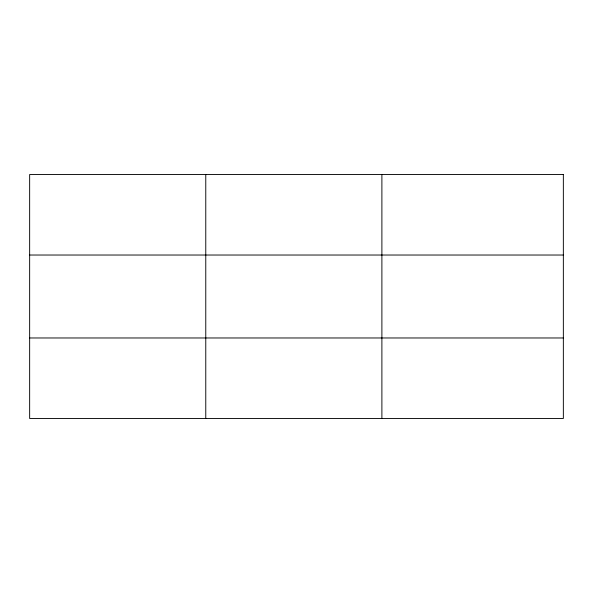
<?xml version="1.0" encoding="UTF-8"?>
<svg xmlns="http://www.w3.org/2000/svg" width="593" height="593" viewBox="0 0 593 593"><rect width="100%" height="100%" fill="white"/><g stroke="black" fill="none" stroke-linecap="round" stroke-linejoin="round"><path stroke-width="0.89" d="M205.771 418.48L205.771 174.52M381.892 418.48L381.892 174.52M29.65 255.027L563.35 255.027M29.65 337.973L563.35 337.973M563.35 174.52L563.35 418.48L29.65 418.48L29.65 174.52L563.35 174.52"/></g></svg>
